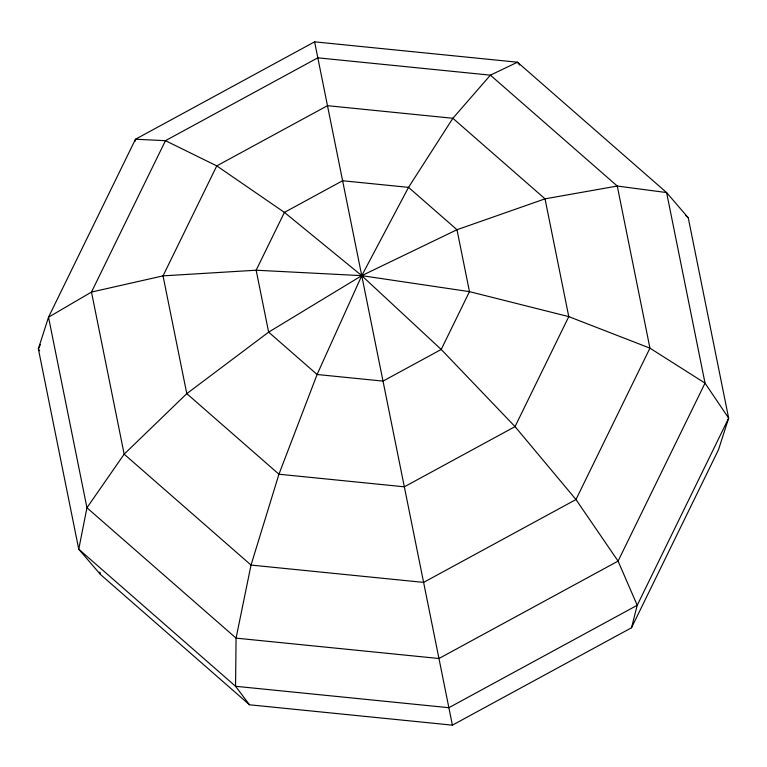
<?xml version="1.0" encoding="UTF-8"?>
<svg xmlns="http://www.w3.org/2000/svg" width="767" height="767" viewBox="0 0 767 767"><rect width="100%" height="100%" fill="white"/><g stroke="black" fill="none" stroke-linecap="round" stroke-linejoin="round"><path stroke-width="1.15" d="M134.915 141.483L135.481 139.239L314.604 41.84L517.485 62.213L666.609 192.575L688.248 217.79L728.65 418.159L718.478 449.798L631.519 627.761L452.396 725.16L249.515 704.787L100.391 574.425L78.752 549.21L38.35 348.841L48.522 317.202L135.481 139.239L165.461 140.677L216.773 165.883L284.413 212.392L361.756 275.65L441.217 349.464L515.041 426.615L575.979 499.538L618.077 561.108L637.214 605.288L631.519 627.761M40.45 344.536L38.35 348.841L39.663 350.778M685.545 215.431L688.248 217.79M519.575 64.984L517.485 62.213L490.41 75.156L452.866 118.281L408.533 187.369L361.756 275.65L317.097 374.497L278.948 474.217L251.03 565.068L236.073 638.134L235.555 686.283L249.515 704.787M314.604 41.84L452.396 725.16M99.911 572.086L100.391 574.425M86.949 507.773L78.752 549.21L235.555 686.283L448.868 707.701L637.214 605.288L728.65 418.159L705.036 383.136L666.609 192.575L617.262 186.045L545.03 198.845L456.988 229.726L361.756 275.65L268.642 332.14L186.784 393.644L124.168 454.169L86.949 507.773L236.073 638.134L438.954 658.508L618.077 561.108L705.036 383.136L649.946 348.151L568.778 316.627L469.471 291.642L361.756 275.65L256.159 270.214L163.035 275.871L91.484 292.064L48.522 317.202L86.949 507.773M165.461 140.677L91.484 292.064L124.168 454.169L251.03 565.068L423.605 582.393L575.979 499.538L649.946 348.151L617.262 186.045L490.41 75.156L317.835 57.822L165.461 140.677M216.773 165.883L163.035 275.871L186.784 393.644L278.948 474.217L404.334 486.815L515.041 426.615L568.778 316.627L545.03 198.845L452.866 118.281L327.48 105.683L216.773 165.883M284.413 212.392L256.159 270.214L268.642 332.14L317.097 374.497L383.021 381.113L441.217 349.464L469.471 291.642L456.988 229.726L408.533 187.369L342.619 180.744L284.413 212.392"/></g></svg>
